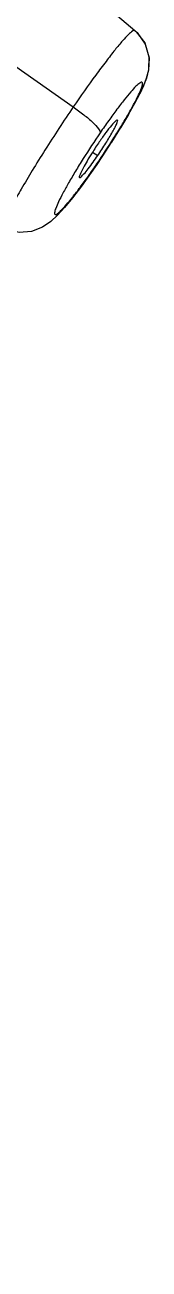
# Model space of a CAD drawing. Extents: x 0 to 1693, y 0 to 1240.
# Drawn here: x 229.93 to 231.49, y 632.36 to 648.04 of the extents above; entities that cross this region are included whole.
import ezdxf

# ---------------------------------------------------------------- set-up
doc = ezdxf.new("R2010")
doc.units = 0
doc.header["$LTSCALE"] = 14
doc.header["$MEASUREMENT"] = 0
doc.layers.add('DEF_LAYER_ASSEM_MEMBER', color=7, linetype='CONTINUOUS')

msp = doc.modelspace()

# ---------------------------------------------------------------- linework, layer by layer
at = {"layer": 'DEF_LAYER_ASSEM_MEMBER', "color": 7, "linetype": 'Continuous'}
for p, q in [((230.052, 649.051), (231.313, 647.973)), ((231.313, 647.973), (231.314, 647.972)), ((231.312, 647.06), (231.229, 646.911)), ((231.232, 646.916), (231.131, 646.746)), ((231.133, 646.75), (231.018, 646.566)), ((231.02, 646.568), (230.896, 646.379)), ((230.833, 646.285), (230.764, 646.185)), ((230.897, 646.381), (230.833, 646.285)), ((230.896, 646.379), (230.833, 646.285))]:
    msp.add_line(p, q, dxfattribs=at)
at = {"layer": 'DEF_LAYER_ASSEM_MEMBER', "color": 9, "linetype": 'Continuous'}
for p, q in [((229.222, 647.932), (230.539, 647.01)), ((230.781, 646.439), (230.846, 646.397)), ((230.835, 646.292), (230.833, 646.285))]:
    msp.add_line(p, q, dxfattribs=at)
at = {"layer": 'DEF_LAYER_ASSEM_MEMBER', "color": 7, "linetype": 'Continuous'}
for points in [[(231.313, 647.972), (231.329, 647.957), (231.436, 647.817), (231.489, 647.641), (231.485, 647.482), (231.457, 647.374), (231.421, 647.281), (231.375, 647.181), (231.31, 647.055)], [(231.313, 647.972), (231.34, 647.947), (231.443, 647.803), (231.491, 647.628), (231.483, 647.474), (231.455, 647.369), (231.419, 647.277), (231.373, 647.176)], [(230.764, 646.185), (230.64, 646.012), (230.528, 645.864), (230.43, 645.742), (230.342, 645.645), (230.258, 645.566), (230.152, 645.493), (230.012, 645.44), (229.858, 645.429), (229.706, 645.465), (229.665, 645.484)]]:
    msp.add_lwpolyline(points, dxfattribs=at)
for centre, radius, start, end in [((234.48, 644.108), 4.373, 145.7509, 147.8959), ((227.513, 648.667), 4.033, 324.2863, 325.7472)]:
    msp.add_arc(centre, radius, start, end, dxfattribs=at)
at = {"layer": 'DEF_LAYER_ASSEM_MEMBER', "color": 9, "linetype": 'Continuous'}
for points, start_tangent, end_tangent in [([(185.492, 632.363), (187.488, 635.315), (189.708, 638.704), (192.129, 642.464), (194.811, 646.469), (197.772, 650.606), (200.978, 654.791), (204.348, 658.971), (207.795, 663.101), (214.664, 670.973), (221.094, 677.945), (230.59, 687.88)], (0.544815, 0.838556), (0.694865, 0.71914)), ([(231.313, 647.973), (231.285, 647.967), (231.233, 647.923), (231.159, 647.844), (231.063, 647.73), (230.95, 647.584), (230.822, 647.412), (230.539, 647.01)], (-0.760197, 0.649693), (-0.562988, -0.826465)), ([(230.835, 646.292), (231.049, 646.619), (231.147, 646.777), (231.233, 646.925), (231.305, 647.055), (231.36, 647.164), (231.395, 647.246), (231.404, 647.276), (231.409, 647.299), (231.408, 647.314), (231.402, 647.321), (231.39, 647.32), (231.374, 647.311), (231.326, 647.27), (231.261, 647.199), (231.18, 647.101), (231.087, 646.98), (230.984, 646.839), (230.877, 646.685)], (0.563137, 0.826364), (-0.563138, -0.826363)), ([(230.539, 647.01), (230.183, 646.467), (230.023, 646.209), (229.885, 645.975), (229.776, 645.778), (229.701, 645.626), (229.663, 645.525), (229.659, 645.497), (229.665, 645.484)], (-0.563198, -0.826322), (0.889601, -0.456739)), ([(230.539, 647.01), (230.671, 646.911), (230.785, 646.813), (230.856, 646.733), (230.877, 646.685)], (0.819228, -0.573467), (-0.104772, -0.994496)), ([(230.877, 646.685), (230.663, 646.358), (230.566, 646.2), (230.48, 646.053), (230.409, 645.923), (230.354, 645.814), (230.318, 645.731), (230.308, 645.7), (230.303, 645.677), (230.304, 645.661), (230.31, 645.654), (230.337, 645.663), (230.384, 645.704), (230.45, 645.775), (230.531, 645.874), (230.625, 645.996), (230.728, 646.138), (230.835, 646.292)], (-0.563138, -0.826363), (0.563137, 0.826364))]:
    msp.add_spline(points, degree=3, dxfattribs=dict(at, start_tangent=start_tangent, end_tangent=end_tangent))
at = {"layer": 'DEF_LAYER_ASSEM_MEMBER', "color": 7, "linetype": 'Continuous'}
for points, start_tangent, end_tangent in [([(230.846, 646.397), (230.948, 646.553), (231.033, 646.696), (231.064, 646.754), (231.085, 646.8), (231.096, 646.831), (231.095, 646.845)], (0.563137, 0.826364), (-0.760502, 0.649336)), ([(231.095, 646.845), (231.086, 646.844), (231.07, 646.832), (231.019, 646.777), (230.947, 646.686), (230.865, 646.569)], (-0.760502, 0.649336), (-0.563138, -0.826363)), ([(230.775, 646.432), (230.712, 646.328), (230.662, 646.239), (230.628, 646.17), (230.614, 646.129)], (-0.531812, -0.846862), (-0.114154, -0.993463)), ([(230.617, 646.119), (230.636, 646.128), (230.673, 646.166), (230.725, 646.229), (230.788, 646.313)], (0.889918, -0.456121), (0.584022, 0.811738)), ([(230.614, 646.129), (230.615, 646.122), (230.617, 646.119)], (-0.114154, -0.993463), (0.889918, -0.456121))]:
    msp.add_spline(points, degree=3, dxfattribs=dict(at, start_tangent=start_tangent, end_tangent=end_tangent))

doc.saveas('drawing.dxf')
